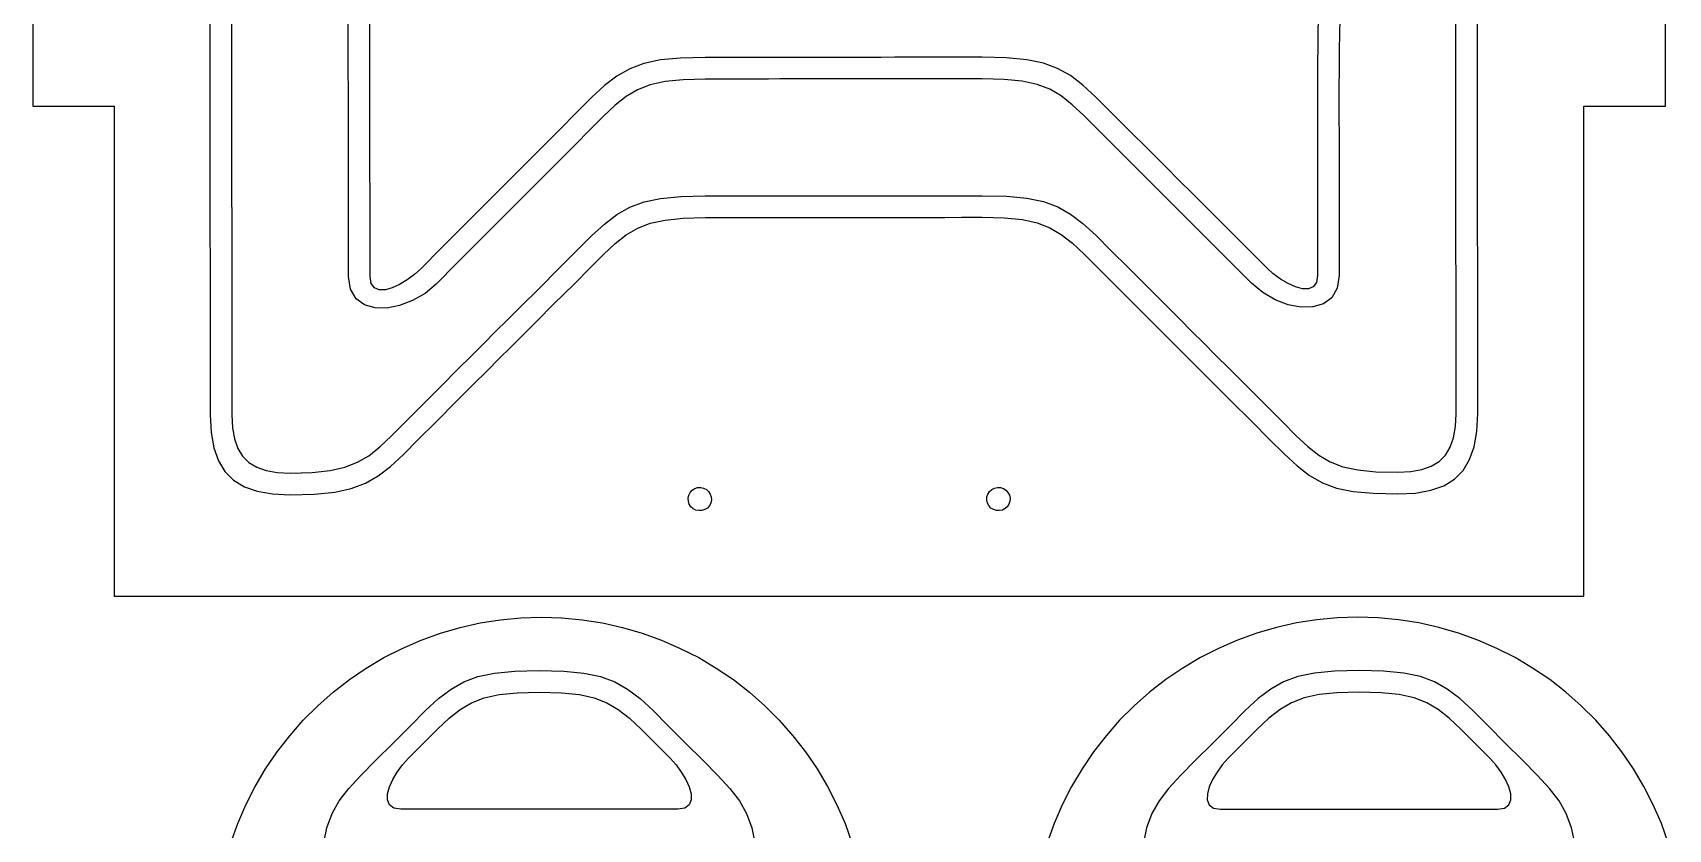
# Model space of a CAD drawing. Extents: x -112 to 112, y -170 to 170.
# Drawn here: x -111.8 to -0.4, y 48.8 to 102.9 of the extents above; entities that cross this region are included whole.
import ezdxf

# ---------------------------------------------------------------- set-up
doc = ezdxf.new("R2010")
doc.units = 0
doc.header["$MEASUREMENT"] = 0
doc.layers.get('0').update_dxf_attribs({"linetype": 'CONTINUOUS'})

msp = doc.modelspace()

# ---------------------------------------------------------------- linework, layer by layer
for p, q in [((-111.76, 120.18), (-111.76, 97.95)), ((-0.64, 97.95), (-0.64, 120.18)), ((-99.71, 103.79), (-99.71, 102.66)), ((-98.24, 103.79), (-98.24, 102.66)), ((-90.29, 102.67), (-90.29, 103.8)), ((-88.82, 102.67), (-88.82, 103.8)), ((-24.28, 103.98), (-24.3, 102.83)), ((-22.81, 103.96), (-22.83, 102.81)), ((-14.91, 102.74), (-14.91, 103.88)), ((-13.44, 102.75), (-13.44, 103.88)), ((-99.71, 102.66), (-99.71, 101.71)), ((-98.24, 102.66), (-98.24, 101.71)), ((-90.29, 101.72), (-90.29, 102.67)), ((-88.81, 101.72), (-88.82, 102.67)), ((-24.3, 102.83), (-24.31, 101.87)), ((-22.83, 102.81), (-22.84, 101.86)), ((-14.91, 101.8), (-14.91, 102.74)), ((-13.44, 101.8), (-13.44, 102.75)), ((-99.71, 101.71), (-99.71, 100.88)), ((-98.24, 101.71), (-98.24, 100.89)), ((-90.29, 100.89), (-90.29, 101.72)), ((-88.81, 100.9), (-88.81, 101.72)), ((-24.31, 101.87), (-24.32, 101.03)), ((-22.84, 101.86), (-22.85, 101.02)), ((-14.91, 100.97), (-14.91, 101.8)), ((-13.44, 100.97), (-13.44, 101.8)), ((-99.71, 100.88), (-99.71, 100.1)), ((-98.24, 100.89), (-98.23, 100.1)), ((-90.29, 100.11), (-90.29, 100.89)), ((-88.81, 100.11), (-88.81, 100.9)), ((-71.13, 100.49), (-72, 100)), ((-70.17, 100.85), (-71.13, 100.49)), ((-69.04, 101.09), (-70.17, 100.85)), ((-67.67, 101.22), (-69.04, 101.09)), ((-66, 101.26), (-67.67, 101.22)), ((-64.59, 101.26), (-66, 101.26)), ((-63.45, 101.26), (-64.59, 101.26)), ((-62.51, 101.27), (-63.45, 101.26)), ((-61.68, 101.27), (-62.51, 101.27)), ((-60.89, 101.27), (-61.68, 101.27)), ((-60.06, 101.27), (-60.89, 101.27)), ((-59.12, 101.27), (-60.06, 101.27)), ((-57.98, 101.27), (-59.12, 101.27)), ((-56.57, 101.27), (-57.98, 101.27)), ((-55.16, 101.27), (-56.57, 101.27)), ((-54.03, 101.27), (-55.16, 101.27)), ((-53.08, 101.28), (-54.03, 101.27)), ((-52.26, 101.28), (-53.08, 101.28)), ((-51.47, 101.28), (-52.26, 101.28)), ((-50.64, 101.28), (-51.47, 101.28)), ((-49.7, 101.28), (-50.64, 101.28)), ((-48.56, 101.28), (-49.7, 101.28)), ((-47.15, 101.28), (-48.56, 101.28)), ((-45.48, 101.24), (-47.15, 101.28)), ((-44.11, 101.11), (-45.48, 101.24)), ((-42.98, 100.88), (-44.11, 101.11)), ((-42.01, 100.52), (-42.98, 100.88)), ((-41.14, 100.03), (-42.01, 100.52)), ((-24.32, 100.23), (-24.33, 99.4)), ((-24.32, 101.03), (-24.32, 100.23)), ((-22.85, 100.23), (-22.86, 99.39)), ((-22.85, 101.02), (-22.85, 100.23)), ((-14.91, 100.18), (-14.91, 100.97)), ((-14.91, 99.36), (-14.91, 100.18)), ((-13.44, 100.19), (-13.44, 100.97)), ((-13.44, 99.36), (-13.44, 100.19)), ((-99.71, 100.1), (-99.71, 99.27)), ((-99.71, 99.27), (-99.71, 98.33)), ((-98.23, 100.1), (-98.23, 99.27)), ((-98.23, 99.27), (-98.23, 98.33)), ((-90.28, 99.28), (-90.29, 100.11)), ((-90.28, 98.34), (-90.28, 99.28)), ((-88.81, 99.28), (-88.81, 100.11)), ((-88.81, 98.34), (-88.81, 99.28)), ((-72.85, 99.35), (-73.74, 98.53)), ((-72, 100), (-72.85, 99.35)), ((-69.73, 99.4), (-70.6, 99.07)), ((-68.72, 99.63), (-69.73, 99.4)), ((-67.5, 99.75), (-68.72, 99.63)), ((-65.99, 99.79), (-67.5, 99.75)), ((-64.58, 99.79), (-65.99, 99.79)), ((-63.45, 99.79), (-64.58, 99.79)), ((-62.5, 99.79), (-63.45, 99.79)), ((-61.68, 99.79), (-62.5, 99.79)), ((-60.89, 99.8), (-61.68, 99.79)), ((-60.06, 99.8), (-60.89, 99.8)), ((-59.12, 99.8), (-60.06, 99.8)), ((-57.98, 99.8), (-59.12, 99.8)), ((-56.57, 99.8), (-57.98, 99.8)), ((-55.16, 99.8), (-56.57, 99.8)), ((-54.03, 99.8), (-55.16, 99.8)), ((-53.08, 99.8), (-54.03, 99.8)), ((-52.25, 99.8), (-53.08, 99.8)), ((-51.47, 99.8), (-52.25, 99.8)), ((-50.64, 99.81), (-51.47, 99.8)), ((-49.7, 99.81), (-50.64, 99.81)), ((-48.56, 99.81), (-49.7, 99.81)), ((-47.15, 99.81), (-48.56, 99.81)), ((-45.65, 99.77), (-47.15, 99.81)), ((-44.42, 99.65), (-45.65, 99.77)), ((-43.41, 99.43), (-44.42, 99.65)), ((-42.55, 99.1), (-43.41, 99.43)), ((-41.77, 98.65), (-42.55, 99.1)), ((-40.3, 99.38), (-41.14, 100.03)), ((-39.4, 98.57), (-40.3, 99.38)), ((-24.33, 99.4), (-24.33, 98.44)), ((-22.86, 99.39), (-22.86, 98.43)), ((-14.91, 98.41), (-14.91, 99.36)), ((-13.44, 98.42), (-13.44, 99.36)), ((-99.71, 98.33), (-99.7, 97.19)), ((-98.23, 98.33), (-98.23, 97.19)), ((-90.28, 97.2), (-90.28, 98.34)), ((-88.81, 97.2), (-88.81, 98.34)), ((-73.74, 98.53), (-74.74, 97.53)), ((-72.13, 98.02), (-72.92, 97.28)), ((-71.37, 98.61), (-72.13, 98.02)), ((-70.6, 99.07), (-71.37, 98.61)), ((-41.01, 98.05), (-41.77, 98.65)), ((-40.22, 97.31), (-41.01, 98.05)), ((-38.4, 97.57), (-39.4, 98.57)), ((-24.33, 98.44), (-24.33, 97.29)), ((-22.86, 98.43), (-22.86, 97.28)), ((-14.91, 97.28), (-14.91, 98.41)), ((-13.43, 97.28), (-13.44, 98.42)), ((-111.76, 97.95), (-106.21, 97.95)), ((-106.21, 97.95), (-106.21, 64.61)), ((-99.7, 97.19), (-99.7, 95.78)), ((-98.23, 97.19), (-98.23, 95.78)), ((-90.28, 95.79), (-90.28, 97.2)), ((-88.81, 95.79), (-88.81, 97.2)), ((-74.74, 97.53), (-75.93, 96.32)), ((-72.92, 97.28), (-73.82, 96.37)), ((-39.31, 96.4), (-40.22, 97.31)), ((-37.2, 96.37), (-38.4, 97.57)), ((-24.33, 97.29), (-24.33, 95.86)), ((-22.86, 97.28), (-22.85, 95.86)), ((-14.9, 95.87), (-14.91, 97.28)), ((-13.43, 95.87), (-13.43, 97.28)), ((-6.2, 64.61), (-6.2, 97.95)), ((-6.2, 97.95), (-0.64, 97.95)), ((-99.7, 95.78), (-99.7, 94.37)), ((-98.23, 95.78), (-98.23, 94.37)), ((-90.28, 94.38), (-90.28, 95.79)), ((-88.81, 94.38), (-88.81, 95.79)), ((-75.93, 96.32), (-77.34, 94.91)), ((-73.82, 96.37), (-74.89, 95.28)), ((-38.24, 95.32), (-39.31, 96.4)), ((-35.79, 94.96), (-37.2, 96.37)), ((-24.33, 95.86), (-24.33, 94.45)), ((-22.85, 95.86), (-22.85, 94.45)), ((-14.9, 94.46), (-14.9, 95.87)), ((-13.43, 94.46), (-13.43, 95.87)), ((-77.34, 94.91), (-78.48, 93.78)), ((-74.89, 95.28), (-76.3, 93.87)), ((-36.83, 93.92), (-38.24, 95.32)), ((-34.65, 93.82), (-35.79, 94.96)), ((-99.7, 94.37), (-99.7, 93.23)), ((-98.23, 94.37), (-98.23, 93.24)), ((-90.28, 93.24), (-90.28, 94.38)), ((-88.81, 93.24), (-88.81, 94.38)), ((-78.48, 93.78), (-79.42, 92.83)), ((-76.3, 93.87), (-77.43, 92.74)), ((-35.69, 92.78), (-36.83, 93.92)), ((-33.71, 92.88), (-34.65, 93.82)), ((-24.33, 94.45), (-24.32, 93.31)), ((-22.85, 94.45), (-22.85, 93.31)), ((-14.9, 93.32), (-14.9, 94.46)), ((-13.43, 93.32), (-13.43, 94.46)), ((-99.7, 93.23), (-99.7, 92.29)), ((-98.23, 93.24), (-98.23, 92.29)), ((-90.28, 92.3), (-90.28, 93.24)), ((-88.8, 92.3), (-88.81, 93.24)), ((-79.42, 92.83), (-80.24, 92)), ((-77.43, 92.74), (-78.38, 91.79)), ((-34.75, 91.84), (-35.69, 92.78)), ((-32.88, 92.05), (-33.71, 92.88)), ((-24.32, 93.31), (-24.32, 92.37)), ((-22.85, 93.31), (-22.85, 92.37)), ((-14.9, 92.38), (-14.9, 93.32)), ((-13.43, 92.38), (-13.43, 93.32)), ((-99.7, 92.29), (-99.7, 91.46)), ((-99.7, 91.46), (-99.7, 90.67)), ((-98.23, 92.29), (-98.23, 91.46)), ((-98.23, 91.46), (-98.22, 90.68)), ((-90.28, 91.47), (-90.28, 92.3)), ((-90.28, 90.68), (-90.28, 91.47)), ((-88.8, 91.47), (-88.8, 92.3)), ((-88.8, 90.69), (-88.8, 91.47)), ((-80.24, 92), (-81.03, 91.21)), ((-78.38, 91.79), (-79.2, 90.96)), ((-71.12, 91.07), (-70.16, 91.43)), ((-70.16, 91.43), (-69.03, 91.67)), ((-69.03, 91.67), (-67.66, 91.8)), ((-67.66, 91.8), (-65.99, 91.84)), ((-65.99, 91.84), (-64.58, 91.84)), ((-64.58, 91.84), (-63.44, 91.84)), ((-63.44, 91.84), (-62.5, 91.84)), ((-62.5, 91.84), (-61.67, 91.84)), ((-61.67, 91.84), (-60.88, 91.85)), ((-60.88, 91.85), (-60.05, 91.85)), ((-60.05, 91.85), (-59.11, 91.85)), ((-59.11, 91.85), (-57.97, 91.85)), ((-57.97, 91.85), (-56.56, 91.85)), ((-56.56, 91.85), (-55.15, 91.85)), ((-55.15, 91.85), (-54.02, 91.85)), ((-54.02, 91.85), (-53.07, 91.85)), ((-53.07, 91.85), (-52.25, 91.85)), ((-52.25, 91.85), (-51.46, 91.86)), ((-51.46, 91.86), (-50.63, 91.86)), ((-50.63, 91.86), (-49.69, 91.86)), ((-49.69, 91.86), (-48.55, 91.86)), ((-48.55, 91.86), (-47.14, 91.86)), ((-47.14, 91.86), (-45.47, 91.82)), ((-45.47, 91.82), (-44.1, 91.69)), ((-44.1, 91.69), (-42.97, 91.46)), ((-42.97, 91.46), (-42, 91.1)), ((-33.92, 91.01), (-34.75, 91.84)), ((-32.09, 91.27), (-32.88, 92.05)), ((-24.32, 92.37), (-24.32, 91.54)), ((-24.32, 91.54), (-24.32, 90.75)), ((-22.85, 92.37), (-22.85, 91.54)), ((-22.85, 91.54), (-22.85, 90.75)), ((-14.9, 91.55), (-14.9, 92.38)), ((-14.9, 90.76), (-14.9, 91.55)), ((-13.43, 91.55), (-13.43, 92.38)), ((-13.43, 90.76), (-13.43, 91.55)), ((-99.7, 90.67), (-99.7, 89.85)), ((-98.22, 90.68), (-98.22, 89.85)), ((-90.27, 89.86), (-90.28, 90.68)), ((-88.8, 89.86), (-88.8, 90.69)), ((-81.86, 90.39), (-82.8, 89.44)), ((-81.03, 91.21), (-81.86, 90.39)), ((-79.99, 90.17), (-80.82, 89.35)), ((-79.2, 90.96), (-79.99, 90.17)), ((-72.84, 89.93), (-72, 90.58)), ((-72, 90.58), (-71.12, 91.07)), ((-69.73, 89.98), (-68.71, 90.2)), ((-68.71, 90.2), (-67.49, 90.33)), ((-67.49, 90.33), (-65.98, 90.37)), ((-65.98, 90.37), (-64.58, 90.37)), ((-64.58, 90.37), (-63.44, 90.37)), ((-63.44, 90.37), (-62.49, 90.37)), ((-62.49, 90.37), (-61.67, 90.37)), ((-61.67, 90.37), (-60.88, 90.37)), ((-60.88, 90.37), (-60.05, 90.37)), ((-60.05, 90.37), (-59.11, 90.37)), ((-59.11, 90.37), (-57.97, 90.38)), ((-57.97, 90.38), (-56.56, 90.38)), ((-56.56, 90.38), (-55.15, 90.38)), ((-55.15, 90.38), (-54.02, 90.38)), ((-54.02, 90.38), (-53.07, 90.38)), ((-53.07, 90.38), (-52.25, 90.38)), ((-52.25, 90.38), (-51.46, 90.38)), ((-51.46, 90.38), (-50.63, 90.38)), ((-50.63, 90.38), (-49.69, 90.38)), ((-49.69, 90.38), (-48.55, 90.39)), ((-48.55, 90.39), (-47.14, 90.39)), ((-47.14, 90.39), (-45.64, 90.35)), ((-45.64, 90.35), (-44.41, 90.23)), ((-44.41, 90.23), (-43.4, 90.01)), ((-42, 91.1), (-41.13, 90.61)), ((-41.13, 90.61), (-40.29, 89.96)), ((-33.13, 90.22), (-33.92, 91.01)), ((-32.31, 89.4), (-33.13, 90.22)), ((-31.27, 90.44), (-32.09, 91.27)), ((-30.32, 89.5), (-31.27, 90.44)), ((-24.32, 90.75), (-24.32, 89.93)), ((-22.85, 90.75), (-22.85, 89.93)), ((-14.9, 89.94), (-14.9, 90.76)), ((-13.43, 89.94), (-13.43, 90.76)), ((-99.7, 89.85), (-99.7, 88.9)), ((-98.22, 89.85), (-98.22, 88.91)), ((-90.27, 88.91), (-90.27, 89.86)), ((-88.8, 88.92), (-88.8, 89.86)), ((-82.8, 89.44), (-83.94, 88.3)), ((-80.82, 89.35), (-81.76, 88.4)), ((-74.74, 88.12), (-73.73, 89.12)), ((-73.73, 89.12), (-72.84, 89.93)), ((-72.12, 88.6), (-71.37, 89.2)), ((-71.37, 89.2), (-70.59, 89.65)), ((-70.59, 89.65), (-69.73, 89.98)), ((-43.4, 90.01), (-42.54, 89.68)), ((-42.54, 89.68), (-41.76, 89.22)), ((-41.76, 89.22), (-41, 88.63)), ((-40.29, 89.96), (-39.39, 89.14)), ((-39.39, 89.14), (-38.39, 88.14)), ((-31.36, 88.45), (-32.31, 89.4)), ((-29.18, 88.36), (-30.32, 89.5)), ((-24.32, 89.93), (-24.32, 88.98)), ((-22.85, 89.93), (-22.85, 88.98)), ((-14.9, 88.99), (-14.9, 89.94)), ((-13.43, 88.99), (-13.43, 89.94)), ((-99.7, 88.9), (-99.69, 87.77)), ((-98.22, 88.91), (-98.22, 87.77)), ((-90.27, 87.78), (-90.27, 88.91)), ((-88.8, 87.78), (-88.8, 88.92)), ((-83.94, 88.3), (-85.34, 86.89)), ((-81.76, 88.4), (-82.9, 87.26)), ((-75.94, 86.92), (-74.74, 88.12)), ((-72.92, 87.86), (-72.12, 88.6)), ((-41, 88.63), (-40.21, 87.89)), ((-38.39, 88.14), (-37.19, 86.94)), ((-30.22, 87.32), (-31.36, 88.45)), ((-27.77, 86.95), (-29.18, 88.36)), ((-24.32, 88.98), (-24.32, 87.85)), ((-22.85, 88.98), (-22.85, 87.85)), ((-14.9, 87.85), (-14.9, 88.99)), ((-13.42, 87.86), (-13.43, 88.99)), ((-99.69, 87.77), (-99.69, 86.36)), ((-98.22, 87.77), (-98.22, 86.36)), ((-90.27, 86.37), (-90.27, 87.78)), ((-88.8, 86.37), (-88.8, 87.78)), ((-85.34, 86.89), (-85.79, 86.49)), ((-82.9, 87.26), (-84.3, 85.85)), ((-77.35, 85.51), (-75.94, 86.92)), ((-74.9, 85.87), (-73.82, 86.96)), ((-73.82, 86.96), (-72.92, 87.86)), ((-40.21, 87.89), (-39.3, 86.98)), ((-39.3, 86.98), (-38.23, 85.9)), ((-37.19, 86.94), (-35.78, 85.54)), ((-28.81, 85.91), (-30.22, 87.32)), ((-27.33, 86.55), (-27.77, 86.95)), ((-24.32, 87.85), (-24.32, 86.44)), ((-22.85, 87.85), (-22.84, 86.44)), ((-14.89, 86.45), (-14.9, 87.85)), ((-13.42, 86.45), (-13.42, 87.86)), ((-99.69, 86.36), (-99.69, 84.95)), ((-98.22, 86.36), (-98.22, 84.95)), ((-90.13, 85.49), (-90.27, 86.37)), ((-88.72, 85.89), (-88.8, 86.37)), ((-88.5, 85.59), (-88.72, 85.89)), ((-86.79, 85.82), (-87.29, 85.59)), ((-86.28, 86.13), (-86.79, 85.82)), ((-85.79, 86.49), (-86.28, 86.13)), ((-84.3, 85.85), (-85.06, 85.21)), ((-76.31, 84.47), (-74.9, 85.87)), ((-38.23, 85.9), (-36.82, 84.49)), ((-28.05, 85.27), (-28.81, 85.91)), ((-26.84, 86.19), (-27.33, 86.55)), ((-26.33, 85.88), (-26.84, 86.19)), ((-25.82, 85.65), (-26.33, 85.88)), ((-24.39, 85.95), (-24.61, 85.65)), ((-24.32, 86.44), (-24.39, 85.95)), ((-22.84, 86.44), (-22.98, 85.56)), ((-14.89, 85.04), (-14.89, 86.45)), ((-13.42, 85.04), (-13.42, 86.45)), ((-99.69, 84.95), (-99.69, 83.81)), ((-98.22, 84.95), (-98.22, 83.81)), ((-89.76, 84.85), (-90.13, 85.49)), ((-89.19, 84.43), (-89.76, 84.85)), ((-88.18, 85.45), (-88.5, 85.59)), ((-87.76, 85.46), (-88.18, 85.45)), ((-87.29, 85.59), (-87.76, 85.46)), ((-85.91, 84.72), (-86.79, 84.38)), ((-85.06, 85.21), (-85.91, 84.72)), ((-78.49, 84.37), (-77.35, 85.51)), ((-35.78, 85.54), (-34.65, 84.4)), ((-27.2, 84.78), (-28.05, 85.27)), ((-26.32, 84.44), (-27.2, 84.78)), ((-25.35, 85.53), (-25.82, 85.65)), ((-24.94, 85.52), (-25.35, 85.53)), ((-24.61, 85.65), (-24.94, 85.52)), ((-23.35, 84.92), (-23.92, 84.5)), ((-22.98, 85.56), (-23.35, 84.92)), ((-14.89, 83.9), (-14.89, 85.04)), ((-13.42, 83.9), (-13.42, 85.04)), ((-99.69, 83.81), (-99.69, 82.87)), ((-98.22, 83.81), (-98.22, 82.87)), ((-88.48, 84.22), (-89.19, 84.43)), ((-87.66, 84.21), (-88.48, 84.22)), ((-86.79, 84.38), (-87.66, 84.21)), ((-79.43, 83.43), (-78.49, 84.37)), ((-77.45, 83.33), (-76.31, 84.47)), ((-36.82, 84.49), (-35.68, 83.36)), ((-34.65, 84.4), (-33.7, 83.46)), ((-25.45, 84.27), (-26.32, 84.44)), ((-24.63, 84.29), (-25.45, 84.27)), ((-23.92, 84.5), (-24.63, 84.29)), ((-14.89, 82.96), (-14.89, 83.9)), ((-13.42, 82.96), (-13.42, 83.9)), ((-99.69, 82.87), (-99.69, 82.04)), ((-98.22, 82.87), (-98.22, 82.04)), ((-81.05, 81.82), (-80.26, 82.61)), ((-80.26, 82.61), (-79.43, 83.43)), ((-79.22, 81.56), (-78.39, 82.39)), ((-78.39, 82.39), (-77.45, 83.33)), ((-35.68, 83.36), (-34.74, 82.42)), ((-34.74, 82.42), (-33.91, 81.59)), ((-33.7, 83.46), (-32.87, 82.63)), ((-32.87, 82.63), (-32.08, 81.84)), ((-14.89, 82.13), (-14.89, 82.96)), ((-13.42, 82.13), (-13.42, 82.96)), ((-99.69, 82.04), (-99.69, 81.25)), ((-98.22, 82.04), (-98.22, 81.25)), ((-81.88, 80.99), (-81.05, 81.82)), ((-80.01, 80.78), (-79.22, 81.56)), ((-33.91, 81.59), (-33.12, 80.8)), ((-32.08, 81.84), (-31.26, 81.02)), ((-14.89, 81.34), (-14.89, 82.13)), ((-14.89, 80.51), (-14.89, 81.34)), ((-13.42, 81.34), (-13.42, 82.13)), ((-13.42, 80.52), (-13.42, 81.34)), ((-99.69, 81.25), (-99.69, 80.43)), ((-99.69, 80.43), (-99.69, 79.48)), ((-98.22, 81.25), (-98.21, 80.43)), ((-98.21, 80.43), (-98.21, 79.48)), ((-82.82, 80.05), (-81.88, 80.99)), ((-80.84, 79.95), (-80.01, 80.78)), ((-33.12, 80.8), (-32.3, 79.98)), ((-31.26, 81.02), (-30.31, 80.07)), ((-14.89, 79.57), (-14.89, 80.51)), ((-13.42, 79.57), (-13.42, 80.52)), ((-99.69, 79.48), (-99.68, 78.34)), ((-98.21, 79.48), (-98.21, 78.35)), ((-83.96, 78.91), (-82.82, 80.05)), ((-81.78, 79.01), (-80.84, 79.95)), ((-32.3, 79.98), (-31.35, 79.03)), ((-30.31, 80.07), (-29.17, 78.94)), ((-14.89, 78.43), (-14.89, 79.57)), ((-13.41, 78.43), (-13.42, 79.57)), ((-99.68, 78.34), (-99.68, 76.94)), ((-98.21, 78.35), (-98.21, 76.94)), ((-85.37, 77.5), (-83.96, 78.91)), ((-82.92, 77.87), (-81.78, 79.01)), ((-31.35, 79.03), (-30.21, 77.9)), ((-29.17, 78.94), (-27.76, 77.53)), ((-14.89, 77.02), (-14.89, 78.43)), ((-13.41, 77.03), (-13.41, 78.43)), ((-99.68, 76.94), (-99.62, 75.74)), ((-98.21, 76.94), (-98.17, 76.06)), ((-86.44, 76.42), (-85.37, 77.5)), ((-84.33, 76.46), (-82.92, 77.87)), ((-30.21, 77.9), (-28.8, 76.49)), ((-27.76, 77.53), (-26.69, 76.45)), ((-14.93, 76.15), (-14.89, 77.02)), ((-13.47, 75.82), (-13.41, 77.03)), ((-99.62, 75.74), (-99.44, 74.7)), ((-98.17, 76.06), (-98.03, 75.31)), ((-87.34, 75.51), (-86.44, 76.42)), ((-85.52, 75.26), (-84.33, 76.46)), ((-28.8, 76.49), (-27.61, 75.29)), ((-26.69, 76.45), (-25.79, 75.54)), ((-15.06, 75.39), (-14.93, 76.15)), ((-13.65, 74.78), (-13.47, 75.82)), ((-99.44, 74.7), (-99.13, 73.82)), ((-98.03, 75.31), (-97.81, 74.67)), ((-97.81, 74.67), (-97.48, 74.13)), ((-88.88, 74.17), (-88.13, 74.77)), ((-88.13, 74.77), (-87.34, 75.51)), ((-86.52, 74.26), (-85.52, 75.26)), ((-27.61, 75.29), (-26.6, 74.29)), ((-25.79, 75.54), (-24.99, 74.8)), ((-24.99, 74.8), (-24.24, 74.21)), ((-15.61, 74.21), (-15.29, 74.74)), ((-15.29, 74.74), (-15.06, 75.39)), ((-13.97, 73.9), (-13.65, 74.78)), ((-99.13, 73.82), (-98.68, 73.09)), ((-97.48, 74.13), (-97.05, 73.71)), ((-97.05, 73.71), (-96.52, 73.38)), ((-90.52, 73.38), (-89.66, 73.72)), ((-89.66, 73.72), (-88.88, 74.17)), ((-87.41, 73.44), (-86.52, 74.26)), ((-26.6, 74.29), (-25.71, 73.47)), ((-25.71, 73.47), (-24.86, 72.82)), ((-24.24, 74.21), (-23.46, 73.75)), ((-23.46, 73.75), (-22.6, 73.42)), ((-16.58, 73.45), (-16.04, 73.78)), ((-16.04, 73.78), (-15.61, 74.21)), ((-14.41, 73.17), (-13.97, 73.9)), ((-98.68, 73.09), (-98.09, 72.5)), ((-98.09, 72.5), (-97.36, 72.06)), ((-96.52, 73.38), (-95.88, 73.16)), ((-95.88, 73.16), (-95.13, 73.02)), ((-95.13, 73.02), (-94.25, 72.98)), ((-94.25, 72.98), (-92.75, 73.03)), ((-92.75, 73.03), (-91.53, 73.16)), ((-91.53, 73.16), (-90.52, 73.38)), ((-89.12, 72.3), (-88.25, 72.79)), ((-88.25, 72.79), (-87.41, 73.44)), ((-24.86, 72.82), (-23.99, 72.33)), ((-22.6, 73.42), (-21.58, 73.2)), ((-21.58, 73.2), (-20.36, 73.08)), ((-20.36, 73.08), (-18.86, 73.05)), ((-18.86, 73.05), (-17.98, 73.09)), ((-17.98, 73.09), (-17.22, 73.22)), ((-17.22, 73.22), (-16.58, 73.45)), ((-15.73, 72.13), (-15, 72.58)), ((-15, 72.58), (-14.41, 73.17)), ((-97.36, 72.06), (-96.48, 71.75)), ((-96.48, 71.75), (-95.44, 71.57)), ((-95.44, 71.57), (-94.25, 71.51)), ((-94.25, 71.51), (-92.58, 71.56)), ((-92.58, 71.56), (-91.21, 71.69)), ((-91.21, 71.69), (-90.08, 71.94)), ((-90.08, 71.94), (-89.12, 72.3)), ((-67.15, 71.28), (-67.11, 71.48)), ((-67.14, 71.07), (-67.15, 71.28)), ((-67.11, 71.48), (-67.02, 71.67)), ((-67.02, 71.67), (-66.88, 71.82)), ((-66.88, 71.82), (-66.7, 71.93)), ((-66.7, 71.93), (-66.51, 72)), ((-66.51, 72), (-66.3, 72.01)), ((-66.3, 72.01), (-66.1, 71.97)), ((-66.1, 71.97), (-65.91, 71.87)), ((-65.91, 71.87), (-65.76, 71.73)), ((-65.76, 71.73), (-65.65, 71.56)), ((-65.65, 71.56), (-65.58, 71.36)), ((-65.58, 71.36), (-65.57, 71.16)), ((-46.83, 71.15), (-46.82, 71.36)), ((-46.82, 71.36), (-46.76, 71.56)), ((-46.76, 71.56), (-46.65, 71.73)), ((-46.65, 71.73), (-46.49, 71.87)), ((-46.49, 71.87), (-46.31, 71.97)), ((-46.31, 71.97), (-46.11, 72.01)), ((-46.11, 72.01), (-45.9, 72)), ((-45.9, 72), (-45.7, 71.94)), ((-45.7, 71.94), (-45.53, 71.82)), ((-45.53, 71.82), (-45.39, 71.67)), ((-45.39, 71.67), (-45.29, 71.49)), ((-45.29, 71.49), (-45.25, 71.28)), ((-45.25, 71.28), (-45.26, 71.08)), ((-23.99, 72.33), (-23.03, 71.97)), ((-23.03, 71.97), (-21.89, 71.74)), ((-21.89, 71.74), (-20.53, 71.61)), ((-20.53, 71.61), (-18.85, 71.57)), ((-18.85, 71.57), (-17.65, 71.63)), ((-17.65, 71.63), (-16.61, 71.82)), ((-16.61, 71.82), (-15.73, 72.13)), ((-67.08, 70.88), (-67.14, 71.07)), ((-66.97, 70.7), (-67.08, 70.88)), ((-66.81, 70.56), (-66.97, 70.7)), ((-66.63, 70.47), (-66.81, 70.56)), ((-66.42, 70.43), (-66.63, 70.47)), ((-66.22, 70.44), (-66.42, 70.43)), ((-66.02, 70.5), (-66.22, 70.44)), ((-65.85, 70.61), (-66.02, 70.5)), ((-65.71, 70.77), (-65.85, 70.61)), ((-65.61, 70.95), (-65.71, 70.77)), ((-65.57, 71.16), (-65.61, 70.95)), ((-46.79, 70.95), (-46.83, 71.15)), ((-46.69, 70.77), (-46.79, 70.95)), ((-46.56, 70.61), (-46.69, 70.77)), ((-46.38, 70.5), (-46.56, 70.61)), ((-46.18, 70.44), (-46.38, 70.5)), ((-45.98, 70.43), (-46.18, 70.44)), ((-45.77, 70.47), (-45.98, 70.43)), ((-45.59, 70.57), (-45.77, 70.47)), ((-45.44, 70.7), (-45.59, 70.57)), ((-45.32, 70.88), (-45.44, 70.7)), ((-45.26, 71.08), (-45.32, 70.88)), ((-106.21, 64.61), (-6.2, 64.61)), ((-84.02, 62.09), (-82.68, 62.48)), ((-82.68, 62.48), (-81.31, 62.79)), ((-81.31, 62.79), (-79.93, 63)), ((-79.93, 63), (-78.54, 63.14)), ((-78.54, 63.14), (-77.15, 63.18)), ((-77.15, 63.18), (-75.75, 63.14)), ((-75.75, 63.14), (-74.36, 63)), ((-74.36, 63), (-72.98, 62.79)), ((-72.98, 62.79), (-71.62, 62.48)), ((-71.62, 62.48), (-70.28, 62.09)), ((-27.11, 62.48), (-28.45, 62.09)), ((-25.75, 62.79), (-27.11, 62.48)), ((-24.37, 63), (-25.75, 62.79)), ((-22.98, 63.14), (-24.37, 63)), ((-21.59, 63.18), (-22.98, 63.14)), ((-20.19, 63.14), (-21.59, 63.18)), ((-18.8, 63), (-20.19, 63.14)), ((-17.42, 62.79), (-18.8, 63)), ((-16.06, 62.48), (-17.42, 62.79)), ((-14.72, 62.09), (-16.06, 62.48)), ((-86.61, 61.06), (-85.33, 61.62)), ((-85.33, 61.62), (-84.02, 62.09)), ((-70.28, 62.09), (-68.97, 61.62)), ((-68.97, 61.62), (-67.69, 61.06)), ((-29.77, 61.62), (-31.05, 61.06)), ((-28.45, 62.09), (-29.77, 61.62)), ((-13.4, 61.62), (-14.72, 62.09)), ((-12.12, 61.06), (-13.4, 61.62)), ((-89.06, 59.72), (-87.86, 60.43)), ((-87.86, 60.43), (-86.61, 61.06)), ((-67.69, 61.06), (-66.44, 60.43)), ((-66.44, 60.43), (-65.24, 59.72)), ((-32.29, 60.43), (-33.49, 59.72)), ((-31.05, 61.06), (-32.29, 60.43)), ((-10.88, 60.43), (-12.12, 61.06)), ((-9.68, 59.72), (-10.88, 60.43)), ((-90.21, 58.94), (-89.06, 59.72)), ((-82.42, 58.79), (-81.46, 59.14)), ((-81.46, 59.14), (-80.33, 59.38)), ((-80.33, 59.38), (-78.96, 59.51)), ((-78.96, 59.51), (-77.29, 59.55)), ((-77.29, 59.55), (-75.61, 59.51)), ((-75.61, 59.51), (-74.25, 59.38)), ((-74.25, 59.38), (-73.11, 59.14)), ((-73.11, 59.14), (-72.15, 58.79)), ((-65.24, 59.72), (-64.08, 58.94)), ((-33.49, 59.72), (-34.65, 58.94)), ((-25.67, 59.14), (-26.63, 58.79)), ((-24.53, 59.38), (-25.67, 59.14)), ((-23.17, 59.51), (-24.53, 59.38)), ((-21.49, 59.55), (-23.17, 59.51)), ((-19.82, 59.51), (-21.49, 59.55)), ((-18.45, 59.38), (-19.82, 59.51)), ((-17.32, 59.14), (-18.45, 59.38)), ((-16.36, 58.79), (-17.32, 59.14)), ((-8.52, 58.94), (-9.68, 59.72)), ((-92.36, 57.16), (-91.31, 58.08)), ((-91.31, 58.08), (-90.21, 58.94)), ((-84.14, 57.64), (-83.29, 58.29)), ((-83.29, 58.29), (-82.42, 58.79)), ((-81.03, 57.69), (-80.01, 57.92)), ((-80.01, 57.92), (-78.79, 58.04)), ((-78.79, 58.04), (-77.29, 58.08)), ((-77.29, 58.08), (-75.78, 58.04)), ((-75.78, 58.04), (-74.56, 57.92)), ((-74.56, 57.92), (-73.55, 57.69)), ((-72.15, 58.79), (-71.28, 58.29)), ((-71.28, 58.29), (-70.43, 57.64)), ((-64.08, 58.94), (-62.98, 58.08)), ((-62.98, 58.08), (-61.93, 57.16)), ((-35.75, 58.08), (-36.8, 57.16)), ((-34.65, 58.94), (-35.75, 58.08)), ((-27.5, 58.29), (-28.35, 57.64)), ((-26.63, 58.79), (-27.5, 58.29)), ((-24.22, 57.92), (-25.23, 57.69)), ((-23, 58.04), (-24.22, 57.92)), ((-21.49, 58.08), (-23, 58.04)), ((-19.99, 58.04), (-21.49, 58.08)), ((-18.77, 57.92), (-19.99, 58.04)), ((-17.75, 57.69), (-18.77, 57.92)), ((-15.49, 58.29), (-16.36, 58.79)), ((-14.64, 57.64), (-15.49, 58.29)), ((-7.42, 58.08), (-8.52, 58.94)), ((-6.37, 57.16), (-7.42, 58.08)), ((-93.35, 56.17), (-92.36, 57.16)), ((-86.04, 55.82), (-85.03, 56.83)), ((-85.03, 56.83), (-84.14, 57.64)), ((-83.42, 56.31), (-82.67, 56.91)), ((-82.67, 56.91), (-81.89, 57.36)), ((-81.89, 57.36), (-81.03, 57.69)), ((-73.55, 57.69), (-72.68, 57.36)), ((-72.68, 57.36), (-71.91, 56.91)), ((-71.91, 56.91), (-71.15, 56.31)), ((-70.43, 57.64), (-69.54, 56.83)), ((-69.54, 56.83), (-68.53, 55.82)), ((-61.93, 57.16), (-60.95, 56.17)), ((-36.8, 57.16), (-37.79, 56.17)), ((-29.24, 56.83), (-30.25, 55.82)), ((-28.35, 57.64), (-29.24, 56.83)), ((-26.87, 56.91), (-27.63, 56.31)), ((-26.1, 57.36), (-26.87, 56.91)), ((-25.23, 57.69), (-26.1, 57.36)), ((-16.89, 57.36), (-17.75, 57.69)), ((-16.11, 56.91), (-16.89, 57.36)), ((-15.36, 56.31), (-16.11, 56.91)), ((-13.75, 56.83), (-14.64, 57.64)), ((-12.74, 55.82), (-13.75, 56.83)), ((-5.38, 56.17), (-6.37, 57.16)), ((-94.27, 55.12), (-93.35, 56.17)), ((-87.23, 54.62), (-86.04, 55.82)), ((-84.22, 55.57), (-83.42, 56.31)), ((-71.15, 56.31), (-70.35, 55.57)), ((-68.53, 55.82), (-67.34, 54.62)), ((-60.95, 56.17), (-60.02, 55.12)), ((-37.79, 56.17), (-38.71, 55.12)), ((-30.25, 55.82), (-31.44, 54.62)), ((-27.63, 56.31), (-28.42, 55.57)), ((-14.56, 55.57), (-15.36, 56.31)), ((-11.55, 54.62), (-12.74, 55.82)), ((-4.46, 55.12), (-5.38, 56.17)), ((-95.13, 54.02), (-94.27, 55.12)), ((-88.43, 53.43), (-87.23, 54.62)), ((-86.19, 53.58), (-85.12, 54.66)), ((-85.12, 54.66), (-84.22, 55.57)), ((-70.35, 55.57), (-69.45, 54.66)), ((-69.45, 54.66), (-68.38, 53.58)), ((-67.34, 54.62), (-66.14, 53.43)), ((-60.02, 55.12), (-59.17, 54.02)), ((-38.71, 55.12), (-39.57, 54.02)), ((-31.44, 54.62), (-32.64, 53.43)), ((-29.33, 54.66), (-30.4, 53.58)), ((-28.42, 55.57), (-29.33, 54.66)), ((-13.66, 54.66), (-14.56, 55.57)), ((-12.59, 53.58), (-13.66, 54.66)), ((-10.35, 53.43), (-11.55, 54.62)), ((-3.61, 54.02), (-4.46, 55.12)), ((-95.91, 52.86), (-95.13, 54.02)), ((-86.59, 53.14), (-86.19, 53.58)), ((-68.38, 53.58), (-67.98, 53.14)), ((-59.17, 54.02), (-58.38, 52.86)), ((-39.57, 54.02), (-40.35, 52.86)), ((-30.4, 53.58), (-30.8, 53.14)), ((-12.19, 53.14), (-12.59, 53.58)), ((-2.82, 52.86), (-3.61, 54.02)), ((-96.62, 51.66), (-95.91, 52.86)), ((-90.25, 51.53), (-89.43, 52.42)), ((-89.43, 52.42), (-88.43, 53.43)), ((-87.26, 52.14), (-86.95, 52.65)), ((-86.95, 52.65), (-86.59, 53.14)), ((-67.98, 53.14), (-67.62, 52.65)), ((-67.62, 52.65), (-67.31, 52.14)), ((-66.14, 53.43), (-65.14, 52.42)), ((-65.14, 52.42), (-64.32, 51.53)), ((-58.38, 52.86), (-57.67, 51.66)), ((-40.35, 52.86), (-41.06, 51.66)), ((-33.64, 52.42), (-34.46, 51.53)), ((-32.64, 53.43), (-33.64, 52.42)), ((-31.16, 52.65), (-31.47, 52.14)), ((-30.8, 53.14), (-31.16, 52.65)), ((-11.83, 52.65), (-12.19, 53.14)), ((-11.52, 52.14), (-11.83, 52.65)), ((-9.35, 52.42), (-10.35, 53.43)), ((-8.53, 51.53), (-9.35, 52.42)), ((-2.11, 51.66), (-2.82, 52.86)), ((-97.26, 50.42), (-96.62, 51.66)), ((-90.9, 50.69), (-90.25, 51.53)), ((-87.62, 51.16), (-87.49, 51.63)), ((-87.49, 51.63), (-87.26, 52.14)), ((-67.31, 52.14), (-67.08, 51.63)), ((-67.08, 51.63), (-66.96, 51.16)), ((-64.32, 51.53), (-63.67, 50.69)), ((-57.67, 51.66), (-57.04, 50.42)), ((-41.06, 51.66), (-41.7, 50.42)), ((-34.46, 51.53), (-35.11, 50.69)), ((-31.7, 51.63), (-31.82, 51.16)), ((-31.47, 52.14), (-31.7, 51.63)), ((-11.29, 51.63), (-11.52, 52.14)), ((-11.16, 51.16), (-11.29, 51.63)), ((-7.88, 50.69), (-8.53, 51.53)), ((-1.48, 50.42), (-2.11, 51.66)), ((-97.81, 49.14), (-97.26, 50.42)), ((-91.39, 49.82), (-90.9, 50.69)), ((-87.62, 50.75), (-87.62, 51.16)), ((-87.49, 50.42), (-87.62, 50.75)), ((-87.19, 50.2), (-87.49, 50.42)), ((-86.71, 50.13), (-87.19, 50.2)), ((-85.3, 50.13), (-86.71, 50.13)), ((-84.16, 50.13), (-85.3, 50.13)), ((-83.22, 50.13), (-84.16, 50.13)), ((-82.39, 50.13), (-83.22, 50.13)), ((-81.6, 50.13), (-82.39, 50.13)), ((-80.78, 50.13), (-81.6, 50.13)), ((-79.83, 50.13), (-80.78, 50.13)), ((-78.69, 50.13), (-79.83, 50.13)), ((-77.29, 50.13), (-78.69, 50.13)), ((-75.88, 50.13), (-77.29, 50.13)), ((-74.74, 50.13), (-75.88, 50.13)), ((-73.8, 50.13), (-74.74, 50.13)), ((-72.97, 50.13), (-73.8, 50.13)), ((-72.18, 50.13), (-72.97, 50.13)), ((-71.35, 50.13), (-72.18, 50.13)), ((-70.41, 50.13), (-71.35, 50.13)), ((-69.27, 50.13), (-70.41, 50.13)), ((-67.86, 50.13), (-69.27, 50.13)), ((-67.38, 50.2), (-67.86, 50.13)), ((-67.08, 50.42), (-67.38, 50.2)), ((-66.95, 50.75), (-67.08, 50.42)), ((-66.96, 51.16), (-66.95, 50.75)), ((-63.67, 50.69), (-63.18, 49.82)), ((-57.04, 50.42), (-56.48, 49.14)), ((-41.7, 50.42), (-42.25, 49.14)), ((-35.11, 50.69), (-35.6, 49.82)), ((-31.82, 51.16), (-31.83, 50.75)), ((-31.83, 50.75), (-31.7, 50.42)), ((-31.7, 50.42), (-31.4, 50.2)), ((-31.4, 50.2), (-30.92, 50.13)), ((-30.92, 50.13), (-29.51, 50.13)), ((-29.51, 50.13), (-28.37, 50.13)), ((-28.37, 50.13), (-27.43, 50.13)), ((-27.43, 50.13), (-26.6, 50.13)), ((-26.6, 50.13), (-25.81, 50.13)), ((-25.81, 50.13), (-24.98, 50.13)), ((-24.98, 50.13), (-24.04, 50.13)), ((-24.04, 50.13), (-22.9, 50.13)), ((-22.9, 50.13), (-21.49, 50.13)), ((-21.49, 50.13), (-20.09, 50.13)), ((-20.09, 50.13), (-18.95, 50.13)), ((-18.95, 50.13), (-18, 50.13)), ((-18, 50.13), (-17.18, 50.13)), ((-17.18, 50.13), (-16.39, 50.13)), ((-16.39, 50.13), (-15.56, 50.13)), ((-15.56, 50.13), (-14.62, 50.13)), ((-14.62, 50.13), (-13.48, 50.13)), ((-13.48, 50.13), (-12.07, 50.13)), ((-12.07, 50.13), (-11.59, 50.2)), ((-11.59, 50.2), (-11.29, 50.42)), ((-11.29, 50.42), (-11.16, 50.75)), ((-11.16, 50.75), (-11.16, 51.16)), ((-7.39, 49.82), (-7.88, 50.69)), ((-0.92, 49.14), (-1.48, 50.42)), ((-98.29, 47.82), (-97.81, 49.14)), ((-91.75, 48.85), (-91.39, 49.82)), ((-63.18, 49.82), (-62.82, 48.85)), ((-56.48, 49.14), (-56.01, 47.82)), ((-42.25, 49.14), (-42.72, 47.82)), ((-35.6, 49.82), (-35.96, 48.85)), ((-7.03, 48.85), (-7.39, 49.82)), ((-0.45, 47.82), (-0.92, 49.14)), ((-91.98, 47.72), (-91.75, 48.85)), ((-62.82, 48.85), (-62.59, 47.72)), ((-35.96, 48.85), (-36.19, 47.72)), ((-6.79, 47.72), (-7.03, 48.85))]:
    msp.add_line(p, q)

doc.saveas('drawing.dxf')
